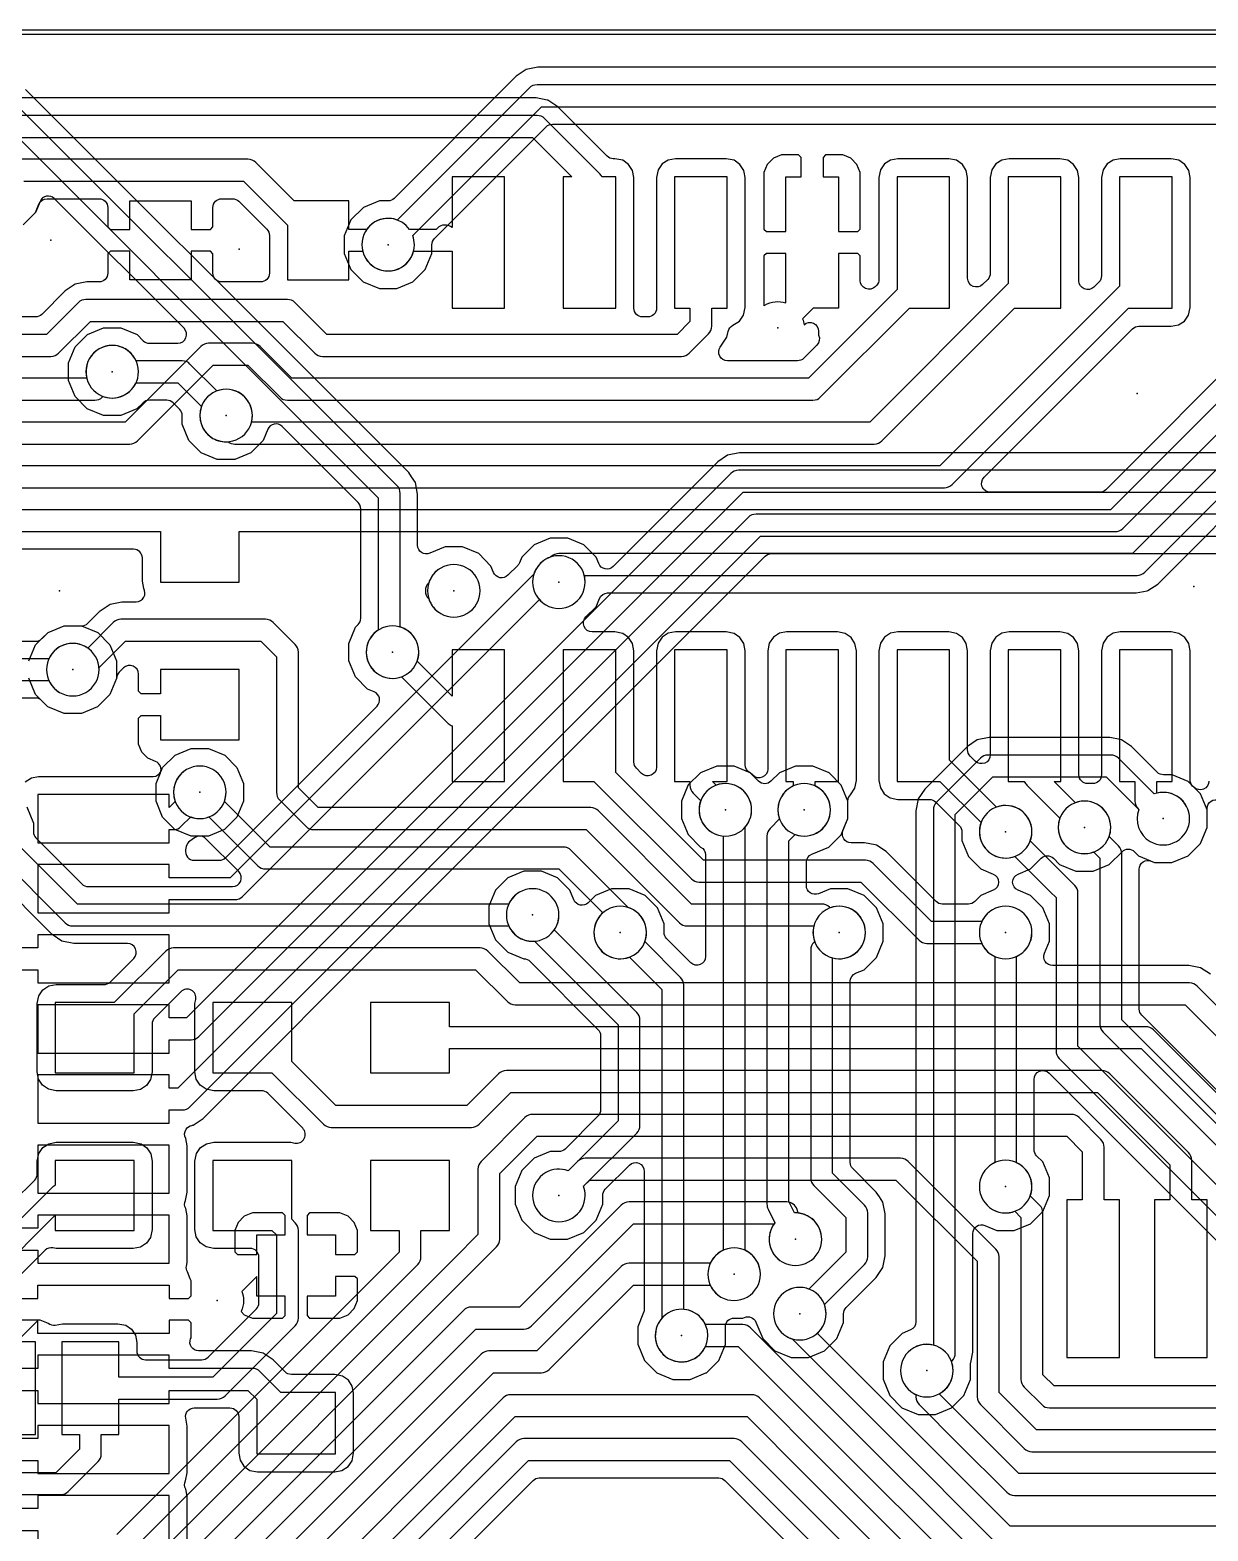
# Model space of a CAD drawing. Header units: millimetres. Extents: x 41 to 126, y -73 to -17.
# Drawn here: x 70.86 to 84.31, y -34.13 to -17 of the extents above; entities that cross this region are included whole.
import ezdxf

# ---------------------------------------------------------------- set-up
doc = ezdxf.new("R2010")
doc.units = ezdxf.units.MM
for name, color, linetype in [('Board', 5, 'Continuous'), ('Bottom', 70, 'Continuous'), ('Holes', 6, 'Continuous'), ('Top', 1, 'Continuous')]:
    doc.layers.add(name, color=color, linetype=linetype)

msp = doc.modelspace()

# ---------------------------------------------------------------- linework, layer by layer
at = {"layer": 'Board'}
msp.add_lwpolyline([(41, -73), (126, -73), (126, -17), (41, -17)], close=True, dxfattribs=at)
at = {"layer": 'Bottom'}
for points in [[(104.18, -17.05), (42.821, -17.05, 0.820314)], [(91.49, -17.425), (76.66, -17.425), (76.544, -17.448), (76.526, -17.452), (76.413, -17.527), (75.02, -18.921, -0.19914), (74.949, -18.95), (74.851, -18.95), (74.667, -19.026), (74.526, -19.166), (74.45, -19.35), (74.45, -19.549), (74.526, -19.733), (74.666, -19.874), (74.85, -19.95), (75.049, -19.95), (75.233, -19.874), (75.374, -19.734), (75.45, -19.55), (75.45, -19.451, -0.198685), (75.479, -19.38), (76.755, -18.104, -0.198912), (76.826, -18.075), (86.3, -18.075)], [(88.4, -17.625), (76.65, -17.625, 0.198913), (76.562, -17.662), (75.054, -19.169, 0.223415), (74.8, -19.19, 0.57735), (74.8, -19.71, 0.57735), (75.25, -19.45, 0.089141), (75.231, -19.346), (76.702, -17.875), (88.4, -17.875)], [(50.377, -18.025), (70.523, -18.025), (74.049, -21.551), (74.838, -22.339), (74.838, -23.848, 0.56119), (74.85, -24.36, 0.57735), (75.3, -24.1, 0.329955), (75.088, -23.813), (75.088, -22.288, 0.198912), (75.051, -22.199), (74.226, -21.374), (70.663, -17.812, 0.198912), (70.575, -17.775), (50.325, -17.775, 0.198912)], [(85.165, -21.825), (78.96, -21.825), (78.826, -21.852), (78.713, -21.927), (77.518, -23.123, -0.534791), (77.354, -23.09), (77.324, -23.017), (77.184, -22.876), (77, -22.8), (76.801, -22.8), (76.617, -22.876), (76.476, -23.016), (76.45, -23.079, -0.098272), (76.429, -23.112), (76.318, -23.223, -0.534791), (76.154, -23.19), (76.124, -23.117), (75.984, -22.976), (75.8, -22.9), (75.601, -22.9), (75.426, -22.972, -0.53423), (75.287, -22.88), (75.287, -22.297), (75.261, -22.164), (75.217, -22.098), (75.185, -22.051), (74.367, -21.233, -0.00094), (74.367, -21.232), (70.812, -17.677)], [(70.808, -25.579), (70.877, -25.535), (70.959, -25.519), (72.267, -25.519, 0.303107), (72.359, -25.457), (72.376, -25.416), (72.517, -25.276), (72.701, -25.2), (72.9, -25.2), (73.084, -25.276), (73.224, -25.417), (73.3, -25.601), (73.3, -25.8), (73.224, -25.984), (73.083, -26.124), (72.899, -26.2), (72.801, -26.2, 0.162263), (72.741, -26.22), (72.687, -26.256, 0.198015), (72.645, -26.319), (72.638, -26.355, 0.474022), (72.736, -26.475), (73.024, -26.475, 0.198912), (73.095, -26.446), (74.823, -24.717, 0.53423), (74.791, -24.554), (74.716, -24.524), (74.576, -24.383), (74.5, -24.199), (74.5, -24), (74.576, -23.816), (74.608, -23.785, 0.199139), (74.638, -23.714), (74.638, -22.464, 0.198912), (74.608, -22.393), (73.908, -21.692, 0.00094), (73.907, -21.692), (73.739, -21.524, 0.53423), (73.576, -21.556), (73.524, -21.684), (73.383, -21.824), (73.199, -21.9), (73, -21.9), (72.816, -21.824), (72.676, -21.683), (72.6, -21.499), (72.6, -21.401, 0.19914), (72.571, -21.33), (72.495, -21.254, 0.198912), (72.424, -21.225), (72.224, -21.225, 0.198685), (72.153, -21.254), (72.083, -21.324), (71.899, -21.4), (71.7, -21.4), (71.516, -21.324), (71.376, -21.183), (71.3, -20.999), (71.3, -20.8), (71.376, -20.616), (71.517, -20.476), (71.701, -20.4), (71.9, -20.4), (72.084, -20.476), (72.153, -20.546, 0.19914), (72.224, -20.575), (72.549, -20.575, 0.668179), (72.62, -20.404), (71.139, -18.924, 0.534231), (70.976, -18.956), (70.924, -19.084), (70.783, -19.224)], [(70.729, -31.475), (70.95, -31.475), (70.95, -31.325), (72.45, -31.325), (72.45, -31.475), (72.671, -31.475), (72.7, -31.446), (72.7, -31.275), (72.69, -31.251), (72.658, -31.174, -0.177165), (72.648, -31.106), (72.656, -31.065), (72.656, -30.68), (72.656, -30.534), (72.64, -30.451, -0.25131), (72.637, -30.357), (72.656, -30.265), (72.656, -29.734), (72.64, -29.651, -0.288272), (72.644, -29.545), (72.645, -29.543, -0.196291), (72.708, -29.501), (72.716, -29.5), (72.724, -29.498), (72.837, -29.423), (75.112, -27.148), (78.118, -24.142), (79.255, -23.004, -0.198912), (79.326, -22.975), (85.144, -22.975, -0.534791)], [(70.581, -23.975), (70.926, -23.975, 0.198685), (70.997, -23.946), (71.067, -23.876), (71.251, -23.8), (71.45, -23.8), (71.634, -23.876), (71.774, -24.017), (71.85, -24.201), (71.85, -24.4), (71.774, -24.584), (71.633, -24.724), (71.449, -24.8), (71.25, -24.8), (71.066, -24.724), (70.997, -24.654, 0.19914), (70.926, -24.625), (70.581, -24.625, 0.414214)], [(87.055, -31.746), (83.593, -28.283), (83.554, -28.245, -0.198912), (83.525, -28.174), (83.525, -27.58), (83.525, -26.577, -0.534794), (83.663, -26.485), (83.7, -26.5), (83.899, -26.5), (84.083, -26.424), (84.224, -26.284), (84.269, -26.174), (84.3, -26.1), (84.3, -25.901), (84.224, -25.717), (84.158, -25.651), (84.084, -25.576), (83.9, -25.5), (83.801, -25.5, -0.198684), (83.73, -25.471), (83.437, -25.177), (83.324, -25.102), (83.306, -25.098), (83.19, -25.075), (81.81, -25.075), (81.676, -25.102), (81.563, -25.177), (81.077, -25.663), (81.002, -25.776), (80.975, -25.91), (80.975, -31.744, -0.303584), (80.913, -31.836), (80.817, -31.876), (80.676, -32.016), (80.6, -32.2), (80.6, -32.399), (80.676, -32.583), (80.816, -32.724), (81, -32.8), (81.199, -32.8), (81.383, -32.724), (81.524, -32.584), (81.6, -32.4), (81.6, -32.225, -0.048907), (81.602, -32.206), (81.625, -32.09), (81.625, -30.735, -0.534791), (81.763, -30.643), (81.9, -30.7), (82.099, -30.7), (82.283, -30.624), (82.424, -30.484), (82.5, -30.3), (82.5, -30.101), (82.424, -29.917), (82.354, -29.847, -0.198685), (82.325, -29.776), (82.325, -28.976, -0.668179), (82.496, -28.905), (86.321, -32.73, -0.19914)], [(87.002, -31.975), (83.325, -28.298), (83.325, -26.6), (83.325, -26.4, 0.198912), (83.288, -26.312), (83.181, -26.204, 0.089141), (83.2, -26.1, 0.57735), (82.75, -25.84, 0.57735), (82.75, -26.36, 0.223415), (83.004, -26.381), (83.075, -26.452), (83.075, -26.6), (83.075, -28.35, 0.198912), (83.112, -28.438), (86.862, -32.188, 0.198912)], [(72.656, -34.265), (72.656, -33.734), (72.64, -33.651, -0.25131), (72.637, -33.557), (72.656, -33.465), (72.656, -32.934), (72.639, -32.843, -0.469801), (72.737, -32.725), (73.144, -32.725, -0.414213), (73.244, -32.825), (73.244, -33.241), (73.26, -33.323), (73.304, -33.392), (73.371, -33.438), (73.46, -33.456), (74.341, -33.456), (74.423, -33.44), (74.492, -33.396), (74.538, -33.329), (74.556, -33.24), (74.556, -32.559), (74.54, -32.477), (74.496, -32.408), (74.429, -32.362), (74.34, -32.344), (73.845, -32.344, -0.198912), (73.774, -32.315), (73.637, -32.177), (73.524, -32.102), (73.506, -32.098), (73.39, -32.075), (72.787, -32.075, -0.534513), (72.695, -31.937), (72.7, -31.925), (72.7, -31.754), (72.671, -31.725), (72.45, -31.725), (72.45, -31.875), (70.95, -31.875), (70.95, -31.725), (70.729, -31.725)], [(69.6, -32.525), (70.95, -32.525), (70.95, -32.675), (72.45, -32.675), (72.45, -32.525), (73.348, -32.525), (73.45, -32.627), (73.45, -33.25), (74.35, -33.25), (74.35, -32.55), (73.727, -32.55), (73.488, -32.312, 0.198912), (73.4, -32.275), (72.45, -32.275), (72.45, -32.125), (70.95, -32.125), (70.95, -32.275), (69.6, -32.275)], [(72.45, -34.275), (72.45, -33.725), (70.95, -33.725), (70.95, -33.875), (70.752, -33.875), (70.188, -33.312, 0.198912), (70.1, -33.275), (63.152, -33.275), (62.688, -32.812, 0.198912), (62.6, -32.775), (61.9, -32.775), (61.35, -32.775, 0.198912), (61.262, -32.812), (61.05, -33.023), (61.05, -32.925), (59.55, -32.925), (59.55, -33.075), (59.2, -33.075, 0.198912)], [(59.252, -33.325), (59.55, -33.325), (59.55, -33.475), (61.05, -33.475), (61.05, -33.325, 0.198912), (61.138, -33.288), (61.402, -33.025), (61.9, -33.025), (62.548, -33.025), (63.012, -33.488, 0.198912), (63.1, -33.525), (70.048, -33.525), (70.612, -34.088, 0.198912), (70.7, -34.125), (70.95, -34.125), (70.95, -34.275)]]:
    msp.add_lwpolyline(points, format="xyb", dxfattribs=at)
for points in [[(72.073, -21.025), (72.548, -21.025), (72.819, -21.296, 0.365828), (72.95, -21.66, 0.57735), (73.4, -21.4, 0.522652), (72.996, -21.119), (72.688, -20.812, 0.198912), (72.6, -20.775), (72.073, -20.775, 0.441969), (71.65, -20.64, 0.57735), (71.65, -21.16, 0.441969)], [(72.7, -28.525, 0.198912), (72.788, -28.488), (79.002, -22.275), (79.25, -22.275), (85.35, -22.275, 0.198912), (85.438, -22.238), (85.477, -22.2, 0.079307), (85.55, -22.26, 0.57735), (86, -22, 0.57735), (85.55, -21.74, 0.187089), (85.414, -21.909, 0.006839), (85.412, -21.912), (85.298, -22.025), (79.25, -22.025), (78.95, -22.025, 0.198912), (78.862, -22.062), (72.648, -28.275), (72.45, -28.275), (72.45, -28.125), (70.95, -28.125), (70.95, -28.675), (72.45, -28.675), (72.45, -28.525)], [(72.6, -29.325, 0.198912), (72.688, -29.288), (79.202, -22.775), (79.45, -22.775), (85.85, -22.775), (85.9, -22.775), (90.125, -22.775), (90.125, -22.8), (90.975, -22.8), (90.975, -22.5), (90.125, -22.5), (90.125, -22.525), (85.9, -22.525), (85.85, -22.525), (79.45, -22.525), (79.15, -22.525, 0.198912), (79.062, -22.562), (72.548, -29.075), (72.45, -29.075), (72.45, -28.925), (70.95, -28.925), (70.95, -29.475), (72.45, -29.475), (72.45, -29.325)], [(73.2, -26.925, 0.198912), (73.288, -26.888), (76.677, -23.5, 0.079307), (76.75, -23.56, 0.57735), (77.2, -23.3, 0.57735), (76.75, -23.04, 0.187089), (76.614, -23.209, 0.00684), (76.612, -23.212), (73.148, -26.675), (72.45, -26.675), (72.45, -26.525), (70.95, -26.525), (70.95, -27.075), (72.45, -27.075), (72.45, -26.925)], [(75.414, -23.309, 0.430331), (75.414, -23.491, 0.187089), (75.55, -23.66, 0.57735), (76, -23.4, 0.57735), (75.55, -23.14, 0.187089)], [(71.077, -24.425, 0.155593), (71.2, -24.56, 0.57735), (71.65, -24.3, 0.57735), (71.2, -24.04, 0.155593), (71.077, -24.175), (70.275, -24.175), (70.275, -23.55), (69.725, -23.55), (69.725, -25.05), (70.275, -25.05), (70.275, -24.425)], [(81.175, -25.9), (81.175, -26.8), (81.175, -30.35), (81.175, -32.01, 0.196543), (80.95, -32.04, 0.57735), (80.95, -32.56, 0.57735), (81.4, -32.3, 0.089141), (81.381, -32.196), (81.388, -32.188, 0.198912), (81.425, -32.1), (81.425, -30.35), (81.425, -26.8), (81.425, -25.952), (81.852, -25.525), (83.148, -25.525), (83.519, -25.896, 0.365828), (83.65, -26.26, 0.57735), (84.1, -26, 0.522652), (83.696, -25.719), (83.288, -25.312, 0.198912), (83.2, -25.275), (81.8, -25.275, 0.198912), (81.712, -25.312), (81.212, -25.812, 0.198912)], [(72.5, -26.125, 0.198912), (72.588, -26.088), (72.696, -25.981, 0.522652), (73.1, -25.7, 0.57735), (72.65, -25.44, 0.365828), (72.519, -25.804), (72.45, -25.873), (72.45, -25.725), (70.95, -25.725), (70.95, -26.275), (72.45, -26.275), (72.45, -26.125)], [(78.999, -31.7), (79.018, -31.692, -0.414213), (79.149, -31.746), (79.226, -31.933), (79.366, -32.074), (79.55, -32.15), (79.749, -32.15), (79.933, -32.074), (80.074, -31.934), (80.15, -31.75), (80.15, -31.651, -0.198685), (80.179, -31.58), (80.523, -31.237), (80.598, -31.124), (80.625, -30.99), (80.625, -30.51), (80.598, -30.376), (80.56, -30.318), (80.523, -30.263), (80.254, -29.995, -0.198913), (80.225, -29.924), (80.225, -27.856, -0.303585), (80.287, -27.764), (80.383, -27.724), (80.524, -27.584), (80.6, -27.4), (80.6, -27.201), (80.524, -27.017), (80.384, -26.876), (80.2, -26.8), (80.001, -26.8), (79.863, -26.857, -0.534231), (79.725, -26.764), (79.725, -26.498, -0.303585), (79.787, -26.405), (79.983, -26.324), (80.124, -26.184), (80.2, -26), (80.2, -25.801), (80.124, -25.617), (79.984, -25.476), (79.8, -25.4), (79.601, -25.4), (79.417, -25.476), (79.321, -25.572, -0.414214), (79.179, -25.572), (79.084, -25.476), (78.9, -25.4), (78.701, -25.4), (78.517, -25.476), (78.376, -25.616), (78.3, -25.8), (78.3, -25.999), (78.376, -26.183), (78.517, -26.324, -0.293714), (78.575, -26.415), (78.575, -27.574, -0.668179), (78.404, -27.645), (78.129, -27.37, -0.19914), (78.1, -27.299), (78.1, -27.201), (78.024, -27.017), (77.884, -26.876), (77.7, -26.8), (77.501, -26.8), (77.317, -26.876), (77.233, -26.96, -0.534511), (77.07, -26.927), (77.024, -26.817), (76.884, -26.676), (76.7, -26.6), (76.501, -26.6), (76.317, -26.676), (76.176, -26.816), (76.1, -27), (76.1, -27.199), (76.176, -27.383), (76.316, -27.524), (76.5, -27.6, -0.195663), (76.57, -27.629), (77.346, -28.405, -0.198912), (77.375, -28.476), (77.375, -29.324, -0.198912), (77.346, -29.395), (76.97, -29.771, -0.19914), (76.899, -29.8), (76.801, -29.8), (76.617, -29.876), (76.476, -30.016), (76.4, -30.2), (76.4, -30.399), (76.476, -30.583), (76.616, -30.724), (76.8, -30.8), (76.999, -30.8), (77.183, -30.724), (77.324, -30.584), (77.4, -30.4), (77.4, -30.301, -0.198685), (77.429, -30.23), (77.704, -29.955, -0.668178), (77.875, -30.026), (77.875, -31.6, -0.098711), (77.867, -31.638), (77.8, -31.8), (77.8, -31.999), (77.876, -32.183), (78.016, -32.324), (78.2, -32.4), (78.399, -32.4), (78.577, -32.326), (78.583, -32.324), (78.724, -32.184), (78.8, -32), (78.8, -31.8, -0.414212), (78.9, -31.7)], [(78.775, -26.199), (78.775, -27.4), (78.775, -30.927, 0.02346), (78.75, -30.94, 0.57735), (78.75, -31.46, 0.57735), (79.2, -31.2, 0.293253), (79.025, -30.927), (79.025, -27.4), (79.025, -26.098, 0.182676), (79.1, -25.9, 0.57735), (78.65, -25.64, 0.57735), (78.65, -26.16, 0.110489)], [(79.288, -30.456), (79.366, -30.612, 0.460005), (79.45, -31.06, 0.57735), (79.9, -30.8, 0.42417), (79.59, -30.5), (79.525, -30.37), (79.525, -26.252), (79.596, -26.181, 0.522652), (80, -25.9, 0.57735), (79.55, -25.64, 0.365828), (79.419, -26.004), (79.312, -26.112, 0.198912), (79.275, -26.2), (79.275, -30.4, 0.116434)], [(82.788, -26.762), (82.688, -26.662), (82.281, -26.254, 0.089141), (82.3, -26.15, 0.57735), (81.85, -25.89, 0.57735), (81.85, -26.41, 0.223415), (82.104, -26.431), (82.512, -26.838), (82.575, -26.902), (82.575, -28.65, 0.198912), (82.612, -28.738), (86.569, -32.696, 0.365828), (86.7, -33.06, 0.57735), (87.15, -32.8, 0.522652), (86.746, -32.519), (82.825, -28.598), (82.825, -26.85, 0.198912)], [(77.788, -29.588, 0.198912), (77.825, -29.5), (77.825, -28.3, 0.198912), (77.788, -28.212), (76.847, -27.27, 0.152013), (76.9, -27.1, 0.57735), (76.45, -26.84, 0.57735), (76.45, -27.36, 0.150698), (76.622, -27.399), (77.575, -28.352), (77.575, -29.448), (77.004, -30.019, 0.223415), (76.75, -30.04, 0.57735), (76.75, -30.56, 0.57735), (77.2, -30.3, 0.089141), (77.181, -30.196)], [(78.075, -31.702, 0.473817), (78.15, -32.16, 0.57735), (78.6, -31.9, 0.389983), (78.325, -31.601), (78.325, -27.9, 0.198912), (78.288, -27.812), (77.881, -27.404, 0.089141), (77.9, -27.3, 0.57735), (77.45, -27.04, 0.57735), (77.45, -27.56, 0.223415), (77.704, -27.581), (78.075, -27.952)], [(79.812, -27.412, 0.198913), (79.775, -27.5), (79.775, -30.1, 0.198912), (79.812, -30.188), (80.175, -30.552), (80.175, -30.948), (79.754, -31.369, 0.223415), (79.5, -31.39, 0.57735), (79.5, -31.91, 0.57735), (79.95, -31.65, 0.089141), (79.931, -31.546), (80.388, -31.088, 0.198912), (80.425, -31), (80.425, -30.5, 0.198912), (80.388, -30.412), (80.025, -30.048), (80.025, -27.59, 0.490314), (80.4, -27.3, 0.57735), (79.95, -27.04, 0.365828), (79.819, -27.404)], [(82.125, -27.573, 0.293253), (82.3, -27.3, 0.57735), (81.85, -27.04, 0.57735), (81.85, -27.56, 0.02346), (81.875, -27.573), (81.875, -29.927, 0.02346), (81.85, -29.94, 0.57735), (81.85, -30.46, 0.57735), (82.3, -30.2, 0.293253), (82.125, -29.927)], [(68.575, -29.5), (68.575, -29.527, 0.02346), (68.55, -29.54, 0.57735), (68.55, -30.06, 0.57735), (69, -29.8, 0.276781), (68.841, -29.535), (70.652, -27.725), (70.95, -27.725), (70.95, -27.875), (72.45, -27.875), (72.45, -27.325), (70.95, -27.325), (70.95, -27.475), (70.6, -27.475, 0.198912), (70.512, -27.512), (68.612, -29.412, 0.198912)], [(66.388, -31.188), (66.652, -30.925), (70.95, -30.925), (70.95, -31.075), (72.45, -31.075), (72.45, -30.525), (70.95, -30.525), (70.95, -30.675), (66.6, -30.675, 0.198913), (66.512, -30.712), (66.248, -30.975), (62.498, -30.975, 0.322074), (62.15, -30.94, 0.57735), (62.15, -31.46, 0.549867), (62.599, -31.225), (66.3, -31.225, 0.198912)], [(73.281, -31.396, -0.089141), (73.3, -31.5, -0.108667), (73.272, -31.626), (73.308, -31.662), (73.4, -31.7), (73.746, -31.7), (73.775, -31.671), (73.775, -31.45), (73.45, -31.45), (73.45, -31.227)]]:
    msp.add_lwpolyline(points, format="xyb", close=True, dxfattribs=at)
for points in [[(70.95, -30.275), (72.45, -30.275), (72.45, -29.725), (70.95, -29.725)], [(73.45, -30.975), (73.45, -30.75), (73.775, -30.75), (73.775, -30.529), (73.746, -30.5), (73.4, -30.5), (73.308, -30.538), (73.238, -30.608), (73.2, -30.7), (73.2, -30.946), (73.229, -30.975), (73.4, -30.975)], [(74.025, -30.75), (74.35, -30.75), (74.35, -30.975), (74.571, -30.975), (74.6, -30.946), (74.6, -30.7), (74.562, -30.608), (74.492, -30.538), (74.4, -30.5), (74.054, -30.5), (74.025, -30.529)], [(74.35, -31.225), (74.35, -31.45), (74.025, -31.45), (74.025, -31.671), (74.054, -31.7), (74.4, -31.7), (74.492, -31.662), (74.562, -31.592), (74.6, -31.5), (74.6, -31.254), (74.571, -31.225)]]:
    msp.add_lwpolyline(points, close=True, dxfattribs=at)
msp.add_lwpolyline([(70.6, -33.325), (70.95, -33.325), (70.95, -33.475), (72.45, -33.475), (72.45, -32.925), (70.95, -32.925), (70.95, -33.075), (70.652, -33.075)], dxfattribs=at)
at = {"layer": 'Holes'}
for p in [(71.1, -19.4), (73.25, -19.5), (74.95, -19.45), (79.4, -20.4), (71.8, -20.9), (83.5, -21.15), (73.1, -21.4), (71.2, -23.4), (75.7, -23.4), (76.9, -23.3), (84.15, -23.35), (75, -24.1), (71.35, -24.3), (72.8, -25.7), (78.8, -25.9), (79.7, -25.9), (83.8, -26), (82, -26.15), (82.9, -26.1), (76.6, -27.1), (77.6, -27.3), (80.1, -27.3), (82, -27.3), (76.9, -30.3), (82, -30.2), (79.6, -30.8), (78.9, -31.2), (73, -31.5), (79.65, -31.65), (78.3, -31.9), (81.1, -32.3)]:
    msp.add_point(p, dxfattribs=at)
at = {"layer": 'Top'}
for points in [[(104.18, -17.05), (42.821, -17.05, 0.820314)], [(50.702, -17.975), (59.698, -17.975), (59.912, -18.188, 0.198912), (60, -18.225), (76.598, -18.225), (77.048, -18.675), (76.95, -18.675), (76.95, -20.175), (77.55, -20.175), (77.55, -18.675), (77.39, -18.675, 0.093744), (77.363, -18.637), (76.738, -18.012, 0.198912), (76.65, -17.975), (60.052, -17.975), (59.838, -17.762, 0.198912), (59.75, -17.725), (50.65, -17.725, 0.198912)], [(84.839, -20.552), (83.145, -22.246, -0.198912), (83.074, -22.275), (81.826, -22.275, -0.668179), (81.755, -22.104), (83.449, -20.41, -0.198912), (83.52, -20.381), (83.891, -20.381), (83.973, -20.365), (84.042, -20.321), (84.088, -20.254), (84.106, -20.165), (84.106, -18.684), (84.09, -18.602), (84.046, -18.533), (83.979, -18.487), (83.89, -18.469), (83.309, -18.469), (83.227, -18.485), (83.158, -18.529), (83.112, -18.596), (83.094, -18.685), (83.094, -19.805, -0.198912), (83.065, -19.876), (83.007, -19.934, -0.668179), (82.836, -19.863), (82.836, -18.684), (82.82, -18.602), (82.776, -18.533), (82.709, -18.487), (82.62, -18.469), (82.039, -18.469), (81.957, -18.485), (81.888, -18.529), (81.842, -18.596), (81.824, -18.685), (81.824, -19.775, -0.198912), (81.795, -19.846), (81.737, -19.904, -0.668179), (81.566, -19.833), (81.566, -18.684), (81.55, -18.602), (81.506, -18.533), (81.439, -18.487), (81.35, -18.469), (80.769, -18.469), (80.687, -18.485), (80.618, -18.529), (80.572, -18.596), (80.554, -18.685), (80.554, -19.845, -0.198912), (80.525, -19.916), (80.511, -19.93, -0.668179), (80.34, -19.859), (80.34, -19.579), (80.311, -19.55), (80.09, -19.55), (80.09, -20.175), (79.802, -20.175), (79.681, -20.296, -0.058458), (79.698, -20.363, -0.650927), (79.865, -20.438), (79.865, -20.484, -0.312624), (79.845, -20.596), (79.695, -20.746, -0.198912), (79.624, -20.775), (78.824, -20.775, -0.59938), (78.741, -20.619), (78.818, -20.504), (78.828, -20.455), (78.831, -20.441, -0.237117), (78.886, -20.37), (78.962, -20.321), (79.008, -20.254), (79.026, -20.165), (79.026, -18.684), (79.015, -18.624), (79.01, -18.602), (78.966, -18.533), (78.899, -18.487), (78.81, -18.469), (78.229, -18.469), (78.147, -18.485), (78.078, -18.529), (78.032, -18.596), (78.014, -18.685), (78.014, -20.175, -0.414214), (77.914, -20.275), (77.856, -20.275, -0.414214), (77.756, -20.175), (77.756, -18.684), (77.74, -18.602), (77.696, -18.533), (77.629, -18.487), (77.54, -18.469), (77.52, -18.469, -0.198912), (77.449, -18.44), (76.887, -17.877), (76.774, -17.802), (76.766, -17.8), (76.64, -17.775), (60.176, -17.775, -0.198911)], [(70.79, -18.725), (71.6, -18.725), (73.298, -18.725), (73.8, -19.227), (73.8, -19.85), (74.5, -19.85), (74.5, -19.525), (74.66, -19.525, 0.201283), (74.8, -19.71, 0.495983), (75.24, -19.525), (75.55, -19.525), (75.6, -19.525), (75.68, -19.525), (75.68, -20.175), (76.28, -20.175), (76.28, -18.675), (75.68, -18.675), (75.68, -19.254, 0.387833), (75.512, -19.262), (75.498, -19.275), (75.194, -19.275, 0.38544), (74.8, -19.19, 0.106493), (74.706, -19.275), (74.5, -19.275), (74.5, -18.95), (73.877, -18.95), (73.438, -18.512, 0.198912), (73.35, -18.475), (71.6, -18.475), (70.6, -18.475, 0.165477)], [(66.152, -20.725), (71.1, -20.725, 0.198912), (71.188, -20.688), (71.552, -20.325), (73.748, -20.325), (74.112, -20.688, 0.198912), (74.2, -20.725), (78.3, -20.725, 0.198912), (78.388, -20.688), (78.608, -20.468, 0.198912), (78.645, -20.38), (78.645, -20.175), (78.82, -20.175), (78.82, -18.675), (78.22, -18.675), (78.22, -20.175), (78.395, -20.175), (78.395, -20.328), (78.248, -20.475), (74.252, -20.475), (73.888, -20.112, 0.198912), (73.8, -20.075), (71.5, -20.075, 0.198912), (71.412, -20.112), (71.048, -20.475), (66.1, -20.475, 0.198912)], [(68.4, -21.725), (72, -21.725, 0.198912), (72.088, -21.688), (72.952, -20.825), (73.348, -20.825), (73.712, -21.188, 0.198912), (73.8, -21.225), (74.1, -21.225), (79.8, -21.225, 0.198912), (79.888, -21.188), (80.902, -20.175), (81.36, -20.175), (81.36, -18.675), (80.76, -18.675), (80.76, -19.963), (79.748, -20.975), (74.1, -20.975), (73.852, -20.975), (73.488, -20.612, 0.198912), (73.4, -20.575), (72.9, -20.575, 0.198912), (72.812, -20.612), (71.948, -21.475), (68.4, -21.475)], [(70.783, -19.224), (70.924, -19.084), (70.964, -18.987, -0.303108), (71.056, -18.925), (71.65, -18.925, -0.414213), (71.75, -19.025), (71.75, -19.246), (71.779, -19.275), (72, -19.275), (72, -18.95), (72.7, -18.95), (72.7, -19.275), (72.921, -19.275), (72.95, -19.246), (72.95, -19.025, -0.414214), (73.05, -18.925), (73.174, -18.925, -0.198912), (73.245, -18.954), (73.565, -19.274, -0.198912), (73.594, -19.345), (73.594, -19.775, -0.414214), (73.494, -19.875), (73.05, -19.875, -0.414214), (72.95, -19.775), (72.95, -19.554), (72.921, -19.525), (72.7, -19.525), (72.7, -19.85), (72, -19.85), (72, -19.525), (71.779, -19.525), (71.75, -19.554), (71.75, -19.775, -0.414213), (71.65, -19.875), (71.51, -19.875), (71.376, -19.902), (71.367, -19.908), (71.263, -19.977), (70.995, -20.246, -0.198913), (70.924, -20.275), (66.11, -20.275)], [(85.637, -20.037), (83.198, -22.475), (75, -22.475), (72.5, -22.475), (71.9, -22.475), (70.9, -22.475), (68.4, -22.475, 0.198912), (68.312, -22.512), (62.912, -27.912, 0.198912), (62.875, -28), (62.875, -34), (62.875, -34.46, 0.196543)], [(63.125, -34.55), (63.125, -34), (63.125, -28.052), (68.452, -22.725), (70.9, -22.725), (71.9, -22.725), (72.35, -22.725), (72.35, -23.3), (73.25, -23.3), (73.25, -22.725), (75, -22.725), (83.25, -22.725, 0.198912), (83.338, -22.688), (85.813, -20.213)], [(68.1, -21.225), (71.6, -21.225, 0.198912), (71.688, -21.188), (71.696, -21.181, 0.522652), (72.1, -20.9, 0.57735), (71.65, -20.64, 0.336914), (71.51, -20.975), (68.1, -20.975)], [(85.812, -20.612), (83.448, -22.975), (76.9, -22.975, 0.206032), (76.809, -23.014, 0.054104), (76.75, -23.04, 0.57735), (76.75, -23.56, 0.57735), (77.2, -23.3, 0.063254), (77.19, -23.225), (83.5, -23.225, 0.198912), (83.588, -23.188), (85.988, -20.788)], [(84.32, -25.571, -0.668486), (84.149, -25.642), (84.135, -25.628, -0.198692), (84.106, -25.557), (84.106, -24.084), (84.095, -24.024), (84.09, -24.002), (84.046, -23.933), (83.979, -23.887), (83.89, -23.869), (83.309, -23.869), (83.227, -23.885), (83.158, -23.929), (83.112, -23.996), (83.094, -24.085), (83.094, -25.5, -0.41447), (82.994, -25.6), (82.936, -25.6, -0.413957), (82.836, -25.5), (82.836, -24.084), (82.82, -24.002), (82.776, -23.933), (82.709, -23.887), (82.62, -23.869), (82.039, -23.869), (81.957, -23.885), (81.888, -23.929), (81.842, -23.996), (81.824, -24.085), (81.824, -25.273, -0.668179), (81.653, -25.344), (81.595, -25.286, -0.198912), (81.566, -25.215), (81.566, -24.084), (81.55, -24.002), (81.506, -23.933), (81.439, -23.887), (81.35, -23.869), (80.769, -23.869), (80.687, -23.885), (80.618, -23.929), (80.572, -23.996), (80.554, -24.085), (80.554, -25.566), (80.57, -25.648), (80.614, -25.717), (80.681, -25.763), (80.77, -25.781), (81.13, -25.781, -0.198912), (81.201, -25.81), (81.471, -26.08, -0.19914), (81.5, -26.151), (81.5, -26.249), (81.576, -26.433), (81.716, -26.574), (81.859, -26.633, -0.668179), (81.858, -26.817), (81.717, -26.876), (81.647, -26.946, -0.198685), (81.576, -26.975), (81.276, -26.975, -0.198912), (81.205, -26.946), (80.637, -26.377), (80.524, -26.302), (80.509, -26.299), (80.39, -26.275), (80.235, -26.275, -0.534791), (80.143, -26.137), (80.2, -26), (80.2, -25.796, -0.195038), (80.228, -25.727), (80.278, -25.654), (80.296, -25.565), (80.296, -24.084), (80.28, -24.002), (80.236, -23.933), (80.169, -23.887), (80.08, -23.869), (79.499, -23.869), (79.417, -23.885), (79.348, -23.929), (79.302, -23.996), (79.284, -24.085), (79.284, -25.436, -0.668496), (79.113, -25.506), (79.083, -25.476, -0.29086), (79.026, -25.386), (79.026, -24.084), (79.01, -24.002), (78.966, -23.933), (78.899, -23.887), (78.81, -23.869), (78.229, -23.869), (78.147, -23.885), (78.078, -23.929), (78.032, -23.996), (78.014, -24.085), (78.014, -25.413, -0.668179), (77.843, -25.484), (77.785, -25.426, -0.198912), (77.756, -25.355), (77.756, -24.084), (77.74, -24.002), (77.696, -23.933), (77.629, -23.887), (77.54, -23.869), (77.279, -23.869, -0.668494), (77.209, -23.698), (77.324, -23.584), (77.364, -23.487, -0.303108), (77.456, -23.425), (83.49, -23.425), (83.616, -23.4), (83.624, -23.398), (83.737, -23.323), (85.029, -22.03, -0.660353)], [(70.85, -24.2), (70.926, -24.016), (71.067, -23.876), (71.251, -23.8), (71.449, -23.8, 0.19914), (71.52, -23.771), (71.663, -23.627), (71.776, -23.552), (71.91, -23.525), (72.074, -23.525, 0.582708), (72.16, -23.374), (72.144, -23.291), (72.144, -23.025, 0.414213), (72.044, -22.925), (68.576, -22.925, 0.198912)], [(70.824, -25.867), (70.9, -26.051), (70.9, -26.149, 0.19914), (70.929, -26.22), (71.455, -26.746, 0.198912), (71.526, -26.775), (73.174, -26.775, 0.668179), (73.245, -26.604), (72.87, -26.229, 0.198685), (72.799, -26.2), (72.7, -26.2), (72.516, -26.124), (72.376, -25.983), (72.3, -25.799), (72.3, -25.6), (72.35, -25.479, 0.414467), (72.296, -25.348), (72.208, -25.312), (72.138, -25.242), (72.1, -25.15), (72.1, -24.854), (72.129, -24.825), (72.35, -24.825), (72.35, -25.1), (73.25, -25.1), (73.25, -24.3), (72.35, -24.3), (72.35, -24.575), (72.129, -24.575), (72.1, -24.546), (72.1, -24.351, 0.668175), (71.929, -24.28), (71.879, -24.33, 0.195661), (71.85, -24.4), (71.774, -24.584), (71.633, -24.724), (71.449, -24.8), (71.25, -24.8), (71.066, -24.724), (70.926, -24.583), (70.85, -24.399)], [(84.337, -27.777), (84.224, -27.702), (84.206, -27.698), (84.09, -27.675), (82.535, -27.675, -0.534791), (82.443, -27.537), (82.5, -27.4), (82.5, -27.201), (82.424, -27.017), (82.284, -26.876), (82.141, -26.817, -0.668177), (82.142, -26.633), (82.283, -26.574), (82.404, -26.453, -0.414213), (82.546, -26.453), (82.616, -26.524), (82.8, -26.6), (82.999, -26.6), (83.183, -26.524), (83.329, -26.378, -0.414212), (83.471, -26.378), (83.516, -26.424), (83.7, -26.5), (83.899, -26.5), (84.083, -26.424), (84.224, -26.284), (84.3, -26.1), (84.3, -25.883, -0.534232), (84.438, -25.791)], [(70.725, -31.952), (70.957, -31.72), (70.975, -31.72), (71.068, -31.758, 0.223985), (71.15, -31.78), (71.234, -31.764), (71.865, -31.764), (71.954, -31.782), (72.021, -31.828), (72.065, -31.897), (72.081, -31.979), (72.081, -32.075, 0.414214), (72.181, -32.175), (72.824, -32.175, 0.198912), (72.895, -32.146), (73.446, -31.595, 0.198912), (73.475, -31.524), (73.475, -31.006, 0.414213), (73.375, -30.906), (72.96, -30.906), (72.871, -30.888), (72.804, -30.842), (72.76, -30.773), (72.744, -30.691), (72.744, -29.91), (72.762, -29.821), (72.808, -29.754), (72.877, -29.71), (72.959, -29.694), (73.84, -29.694), (73.884, -29.703, 0.742991), (73.975, -29.534), (73.576, -29.135, 0.198913), (73.505, -29.106), (72.96, -29.106), (72.871, -29.088), (72.804, -29.042), (72.76, -28.973), (72.744, -28.891), (72.744, -28.11), (72.753, -28.066, 0.742991), (72.584, -27.975), (72.285, -28.274, 0.198912), (72.256, -28.345), (72.256, -28.89), (72.238, -28.979), (72.192, -29.046), (72.123, -29.09), (72.041, -29.106), (71.16, -29.106), (71.071, -29.088), (71.004, -29.042), (70.96, -28.973), (70.944, -28.891), (70.944, -28.11), (70.962, -28.021), (71.008, -27.954), (71.077, -27.91), (71.159, -27.894), (71.705, -27.894, 0.198913), (71.776, -27.865), (72.045, -27.596, 0.668178), (71.974, -27.425), (71.36, -27.425), (71.226, -27.398), (71.113, -27.323), (70.47, -26.679, 0.198685)], [(86.088, -29.812), (84.188, -27.912, 0.198912), (84.1, -27.875), (76.452, -27.875), (76.088, -27.512, 0.198912), (76, -27.475), (72.5, -27.475, 0.198912), (72.412, -27.512), (71.823, -28.1), (71.15, -28.1), (71.15, -28.9), (72.05, -28.9), (72.05, -28.227), (72.552, -27.725), (75.948, -27.725), (76.312, -28.088, 0.198912), (76.4, -28.125), (84.048, -28.125), (85.875, -29.952)], [(72.425, -34.652), (75.888, -31.188), (76.188, -30.888, 0.198912), (76.225, -30.8), (76.225, -30.052), (76.652, -29.625), (82.698, -29.625), (82.875, -29.802), (82.875, -30.35), (82.7, -30.35), (82.7, -32.15), (83.3, -32.15), (83.3, -30.35), (83.125, -30.35), (83.125, -29.75, 0.198912), (83.088, -29.662), (82.838, -29.412, 0.198912), (82.75, -29.375), (76.6, -29.375, 0.198912), (76.512, -29.412), (76.012, -29.912, 0.198912), (75.975, -30), (75.975, -30.748), (75.712, -31.012), (72.212, -34.512, 0.198912)], [(70.671, -30.37), (70.915, -30.126, 0.198912), (70.944, -30.055), (70.944, -29.91), (70.962, -29.821), (71.008, -29.754), (71.077, -29.71), (71.159, -29.694), (72.04, -29.694), (72.129, -29.712), (72.196, -29.758), (72.24, -29.827), (72.256, -29.909), (72.256, -30.69), (72.238, -30.779), (72.192, -30.846), (72.123, -30.89), (72.041, -30.906), (71.16, -30.906), (71.124, -30.899, 0.251407), (71.034, -30.926), (70.41, -31.549, 0.506148)], [(68.145, -33.715), (71.21, -33.715, 0.198912), (71.298, -33.678), (71.638, -33.338, 0.198912), (71.675, -33.25), (71.675, -33.03), (71.875, -33.03), (71.875, -32.625), (73, -32.625, 0.198913), (73.088, -32.588), (73.888, -31.788, 0.198912), (73.925, -31.7), (73.925, -30.7, 0.198913), (73.888, -30.612), (73.85, -30.573), (73.85, -29.9), (72.95, -29.9), (72.95, -30.7), (73.623, -30.7), (73.675, -30.752), (73.675, -31.648), (72.948, -32.375), (71.875, -32.375), (71.875, -31.97), (71.225, -31.97), (71.225, -33.03), (71.425, -33.03), (71.425, -33.198), (71.158, -33.465), (68.145, -33.465)], [(71.875, -34.502), (75.288, -31.088, 0.198912), (75.325, -31), (75.325, -30.7), (75.65, -30.7), (75.65, -29.9), (74.75, -29.9), (74.75, -30.7), (75.075, -30.7), (75.075, -30.948), (71.853, -34.17)], [(85.5, -32.975), (82.352, -32.975), (81.925, -32.548), (81.925, -31, 0.198912), (81.888, -30.912), (80.888, -29.912, 0.198912), (80.8, -29.875), (77.2, -29.875, 0.198912), (77.112, -29.912), (77.004, -30.019, 0.223415), (76.75, -30.04, 0.57735), (76.75, -30.56, 0.57735), (77.2, -30.3, 0.089141), (77.181, -30.196), (77.252, -30.125), (80.748, -30.125), (81.675, -31.052), (81.675, -32.6, 0.198912), (81.712, -32.688), (82.212, -33.188, 0.198912), (82.3, -33.225), (85.448, -33.225)], [(85.7, -32.475), (82.552, -32.475), (82.425, -32.348), (82.425, -30.5, 0.198912), (82.388, -30.412), (82.281, -30.304, 0.089141), (82.3, -30.2, 0.57735), (81.85, -29.94, 0.57735), (81.85, -30.46, 0.223415), (82.104, -30.481), (82.175, -30.552), (82.175, -32.4, 0.198912), (82.212, -32.488), (82.412, -32.688, 0.198912), (82.5, -32.725), (85.648, -32.725)], [(72.925, -34.852), (75.952, -31.825), (76.2, -31.825), (76.5, -31.825, 0.198912), (76.588, -31.788), (77.752, -30.625), (79.356, -30.625, 0.443585), (79.45, -31.06, 0.57735), (79.9, -30.8, 0.382916), (79.632, -30.502), (79.619, -30.46, 0.322823), (79.5, -30.375), (77.7, -30.375, 0.198912), (77.612, -30.412), (76.448, -31.575), (76.2, -31.575), (75.9, -31.575, 0.198913), (75.812, -31.612), (72.712, -34.712, 0.198912)], [(73.425, -35.052), (76.152, -32.325), (76.7, -32.325, 0.198912), (76.788, -32.288), (77.752, -31.325), (78.627, -31.325, 0.155593), (78.75, -31.46, 0.57735), (79.2, -31.2, 0.57735), (78.75, -30.94, 0.155593), (78.627, -31.075), (77.7, -31.075, 0.198912), (77.612, -31.112), (76.648, -32.075), (76.1, -32.075, 0.198912), (76.012, -32.112), (73.212, -34.912, 0.198912)], [(85.3, -33.475), (82.152, -33.475), (81.638, -32.962), (81.241, -32.565, 0.276781), (81.4, -32.3, 0.57735), (80.95, -32.04, 0.57735), (80.95, -32.56, 0.02346), (80.975, -32.573), (80.975, -32.6, 0.198912), (81.012, -32.688), (81.462, -33.138), (82.012, -33.688, 0.198912), (82.1, -33.725), (85.248, -33.725)], [(81.652, -35.075), (79.938, -33.362), (79.888, -33.312), (79.188, -32.612, 0.198912), (79.1, -32.575), (76.8, -32.575), (76.35, -32.575, 0.198913), (76.262, -32.612), (73.712, -35.162, 0.198912)], [(73.925, -35.302), (76.402, -32.825), (76.8, -32.825), (79.048, -32.825), (79.712, -33.488), (79.762, -33.538), (81.512, -35.288, 0.198912)], [(81.452, -35.575), (78.988, -33.112, 0.198912), (78.9, -33.075), (76.7, -33.075), (76.5, -33.075, 0.198912), (76.412, -33.112), (74.212, -35.312, 0.198912)], [(74.425, -35.452), (76.552, -33.325), (76.7, -33.325), (78.848, -33.325), (81.312, -35.788, 0.198912)], [(74.654, -35.505), (76.605, -33.554, -0.198912), (76.676, -33.525), (78.724, -33.525, -0.198912), (78.795, -33.554), (81.163, -35.923)]]:
    msp.add_lwpolyline(points, format="xyb", dxfattribs=at)
for points in [[(79.49, -19.3), (79.49, -18.675), (79.665, -18.675), (79.665, -18.454), (79.636, -18.425), (79.44, -18.425), (79.348, -18.463), (79.278, -18.533), (79.24, -18.625), (79.24, -19.271), (79.269, -19.3)], [(79.915, -18.675), (80.09, -18.675), (80.09, -19.3), (80.311, -19.3), (80.34, -19.271), (80.34, -18.625), (80.302, -18.533), (80.232, -18.463), (80.14, -18.425), (79.944, -18.425), (79.915, -18.454)]]:
    msp.add_lwpolyline(points, close=True, dxfattribs=at)
for points in [[(68.2, -21.975, 0.198912), (68.112, -22.012), (62.762, -27.362), (62.112, -28.012, 0.006839), (62.109, -28.014, 0.054104), (62.05, -28.04, 0.57735), (62.05, -28.56, 0.57735), (62.5, -28.3, 0.213185), (62.4, -28.077), (62.938, -27.538), (68.252, -22.225), (69, -22.225), (74.45, -22.225), (81.3, -22.225, 0.198912), (81.388, -22.188), (83.402, -20.175), (83.9, -20.175), (83.9, -18.675), (83.3, -18.675), (83.3, -19.923), (81.248, -21.975), (74.45, -21.975), (69, -21.975)], [(73.3, -21.725), (74.15, -21.725), (80.5, -21.725, 0.198912), (80.588, -21.688), (82.102, -20.175), (82.63, -20.175), (82.63, -18.675), (82.03, -18.675), (82.03, -19.893), (80.448, -21.475), (74.15, -21.475), (73.39, -21.475, 0.063254), (73.4, -21.4, 0.57735), (72.95, -21.14, 0.57735), (72.95, -21.66, 0.151872), (73.124, -21.699, 0.165477), (73.2, -21.725)], [(79.49, -20.114), (79.49, -19.55), (79.269, -19.55), (79.24, -19.579), (79.24, -20.146, -0.009735), (79.25, -20.14, -0.210084)], [(76, -23.4, 0.57735), (75.55, -23.14, 0.57735), (75.55, -23.66, 0.57735)], [(79.988, -27.012, 0.198912), (79.9, -26.975), (78.415, -26.975), (77.352, -25.912, 0.198912), (77.264, -25.875), (76.6, -25.875), (75.5, -25.875), (74.152, -25.875), (73.925, -25.648), (73.925, -24.1, 0.198912), (73.888, -24.012), (73.638, -23.762, 0.198912), (73.55, -23.725), (71.9, -23.725, 0.198912), (71.812, -23.762), (71.52, -24.053, 0.289459), (71.2, -24.04, 0.57735), (71.2, -24.56, 0.57735), (71.65, -24.3, 0.018674), (71.649, -24.278), (71.952, -23.975), (73.498, -23.975), (73.675, -24.152), (73.675, -25.7, 0.198912), (73.712, -25.788), (74.012, -26.088, 0.198912), (74.1, -26.125), (75.5, -26.125), (76.6, -26.125), (77.212, -26.125), (78.275, -27.188, 0.198912), (78.364, -27.225), (79.81, -27.225, 0.336914), (79.95, -27.56, 0.57735), (80.4, -27.3, 0.522652), (79.996, -27.019)], [(75.281, -24.204, 0.089141), (75.3, -24.1, 0.57735), (74.85, -23.84, 0.57735), (74.85, -24.36, 0.223415), (75.104, -24.381), (75.637, -24.913, 0.104662), (75.68, -24.942), (75.68, -25.575), (76.28, -25.575), (76.28, -24.075), (75.68, -24.075), (75.68, -24.603)], [(81.1, -27.425), (81.727, -27.425, 0.155593), (81.85, -27.56, 0.57735), (82.3, -27.3, 0.57735), (81.85, -27.04, 0.155593), (81.727, -27.175), (81.152, -27.175), (80.488, -26.512, 0.198912), (80.4, -26.475), (78.552, -26.475), (77.55, -25.473), (77.55, -24.075), (76.95, -24.075), (76.95, -25.575), (77.298, -25.575), (78.412, -26.688, 0.198912), (78.5, -26.725), (80.348, -26.725), (81.012, -27.388, 0.198912)], [(78.395, -25.62, 0.198912), (78.432, -25.708), (78.519, -25.796, 0.365828), (78.65, -26.16, 0.57735), (79.1, -25.9, 0.522652), (78.696, -25.619), (78.652, -25.575), (78.82, -25.575), (78.82, -24.075), (78.22, -24.075), (78.22, -25.575), (78.395, -25.575)], [(79.575, -25.627, 0.02346), (79.55, -25.64, 0.57735), (79.55, -26.16, 0.57735), (80, -25.9, 0.293253), (79.825, -25.627), (79.825, -25.575), (80.09, -25.575), (80.09, -24.075), (79.49, -24.075), (79.49, -25.575), (79.575, -25.575)], [(81.719, -26.046, 0.365828), (81.85, -26.41, 0.57735), (82.3, -26.15, 0.522652), (81.896, -25.869), (81.36, -25.333), (81.36, -24.075), (80.76, -24.075), (80.76, -25.575), (81.248, -25.575)], [(82.796, -25.819), (82.552, -25.575), (82.63, -25.575), (82.63, -24.075), (82.03, -24.075), (82.03, -25.575), (82.213, -25.575, 0.104662), (82.242, -25.618), (82.619, -25.996, 0.365828), (82.75, -26.36, 0.57735), (83.2, -26.1, 0.522652)], [(83.725, -25.71), (83.725, -25.575), (83.9, -25.575), (83.9, -24.075), (83.3, -24.075), (83.3, -25.575), (83.475, -25.575), (83.475, -25.8, 0.198912), (83.512, -25.888), (83.519, -25.896, 0.365828), (83.65, -26.26, 0.57735), (84.1, -26, 0.490314)], [(73.081, -25.804, 0.089141), (73.1, -25.7, 0.57735), (72.65, -25.44, 0.57735), (72.65, -25.96, 0.223415), (72.904, -25.981), (73.462, -26.538, 0.198912), (73.55, -26.575), (73.8, -26.575), (76.1, -26.575), (76.898, -26.575), (77.4, -27.077, 0.510283), (77.45, -27.56, 0.57735), (77.9, -27.3, 0.32679), (77.691, -27.014, 0.006839), (77.688, -27.012), (77.038, -26.362, 0.198912), (76.95, -26.325), (76.1, -26.325), (73.8, -26.325), (73.602, -26.325)], [(70.681, -26.254, 0.089141), (70.7, -26.15, 0.57735), (70.25, -25.89, 0.57735), (70.25, -26.41, 0.223415), (70.504, -26.431), (71.262, -27.188, 0.198912), (71.35, -27.225), (71.65, -27.225), (76.327, -27.225, 0.155593), (76.45, -27.36, 0.57735), (76.9, -27.1, 0.57735), (76.45, -26.84, 0.155593), (76.327, -26.975), (71.65, -26.975), (71.402, -26.975)], [(84.125, -29.9, 0.198912), (84.088, -29.812), (83.188, -28.912, 0.198912), (83.1, -28.875), (76.3, -28.875, 0.198913), (76.212, -28.912), (75.848, -29.275), (74.352, -29.275), (73.85, -28.773), (73.85, -28.1), (72.95, -28.1), (72.95, -28.9), (73.623, -28.9), (74.212, -29.488, 0.198912), (74.3, -29.525), (75.9, -29.525, 0.198912), (75.988, -29.488), (76.352, -29.125), (83.048, -29.125), (83.875, -29.952), (83.875, -30.35), (83.7, -30.35), (83.7, -32.15), (84.3, -32.15), (84.3, -30.35), (84.125, -30.35)], [(85.125, -29.9, 0.198912), (85.088, -29.812), (83.688, -28.412, 0.198912), (83.6, -28.375), (75.65, -28.375), (75.65, -28.1), (74.75, -28.1), (74.75, -28.9), (75.65, -28.9), (75.65, -28.625), (83.548, -28.625), (84.875, -29.952), (84.875, -30.35), (84.7, -30.35), (84.7, -32.15), (85.3, -32.15), (85.3, -30.35), (85.125, -30.35)], [(69.325, -32.195), (68.145, -32.195), (68.145, -31.82), (65.845, -31.82), (65.845, -32.82), (68.145, -32.82), (68.145, -32.445), (69.325, -32.445), (69.325, -33.03), (69.975, -33.03), (69.975, -31.97), (69.775, -31.97), (69.775, -31.902), (71.15, -30.527), (71.15, -30.7), (72.05, -30.7), (72.05, -29.9), (71.15, -29.9), (71.15, -30.185, 0.093743), (71.112, -30.212), (69.562, -31.762, 0.198912), (69.525, -31.85), (69.525, -31.97), (69.325, -31.97)], [(81.912, -34.288, 0.198912), (82, -34.325), (84.648, -34.325), (86.719, -36.396, 0.365828), (86.85, -36.76, 0.57735), (87.3, -36.5, 0.522652), (86.896, -36.219), (84.788, -34.112, 0.198912), (84.7, -34.075), (82.052, -34.075), (80.838, -32.862), (79.85, -31.873, 0.213185), (79.95, -31.65, 0.57735), (79.5, -31.39, 0.57735), (79.5, -31.91, 0.054104), (79.559, -31.936, 0.006839), (79.562, -31.938), (80.662, -33.038)], [(79, -31.775), (78.573, -31.775, 0.441969), (78.15, -31.64, 0.57735), (78.15, -32.16, 0.441969), (78.573, -32.025), (78.948, -32.025), (79.812, -32.888), (81.712, -34.788, 0.198912), (81.8, -34.825), (84.148, -34.825), (85.019, -35.696, 0.365828), (85.15, -36.06, 0.57735), (85.6, -35.8, 0.522652), (85.196, -35.519), (84.288, -34.612, 0.198912), (84.2, -34.575), (81.852, -34.575), (79.988, -32.712), (79.088, -31.812, 0.198912)]]:
    msp.add_lwpolyline(points, format="xyb", close=True, dxfattribs=at)
msp.add_lwpolyline([(70.275, -33.03), (70.925, -33.03), (70.925, -31.97), (70.725, -31.97)], dxfattribs=at)

doc.saveas('drawing.dxf')
